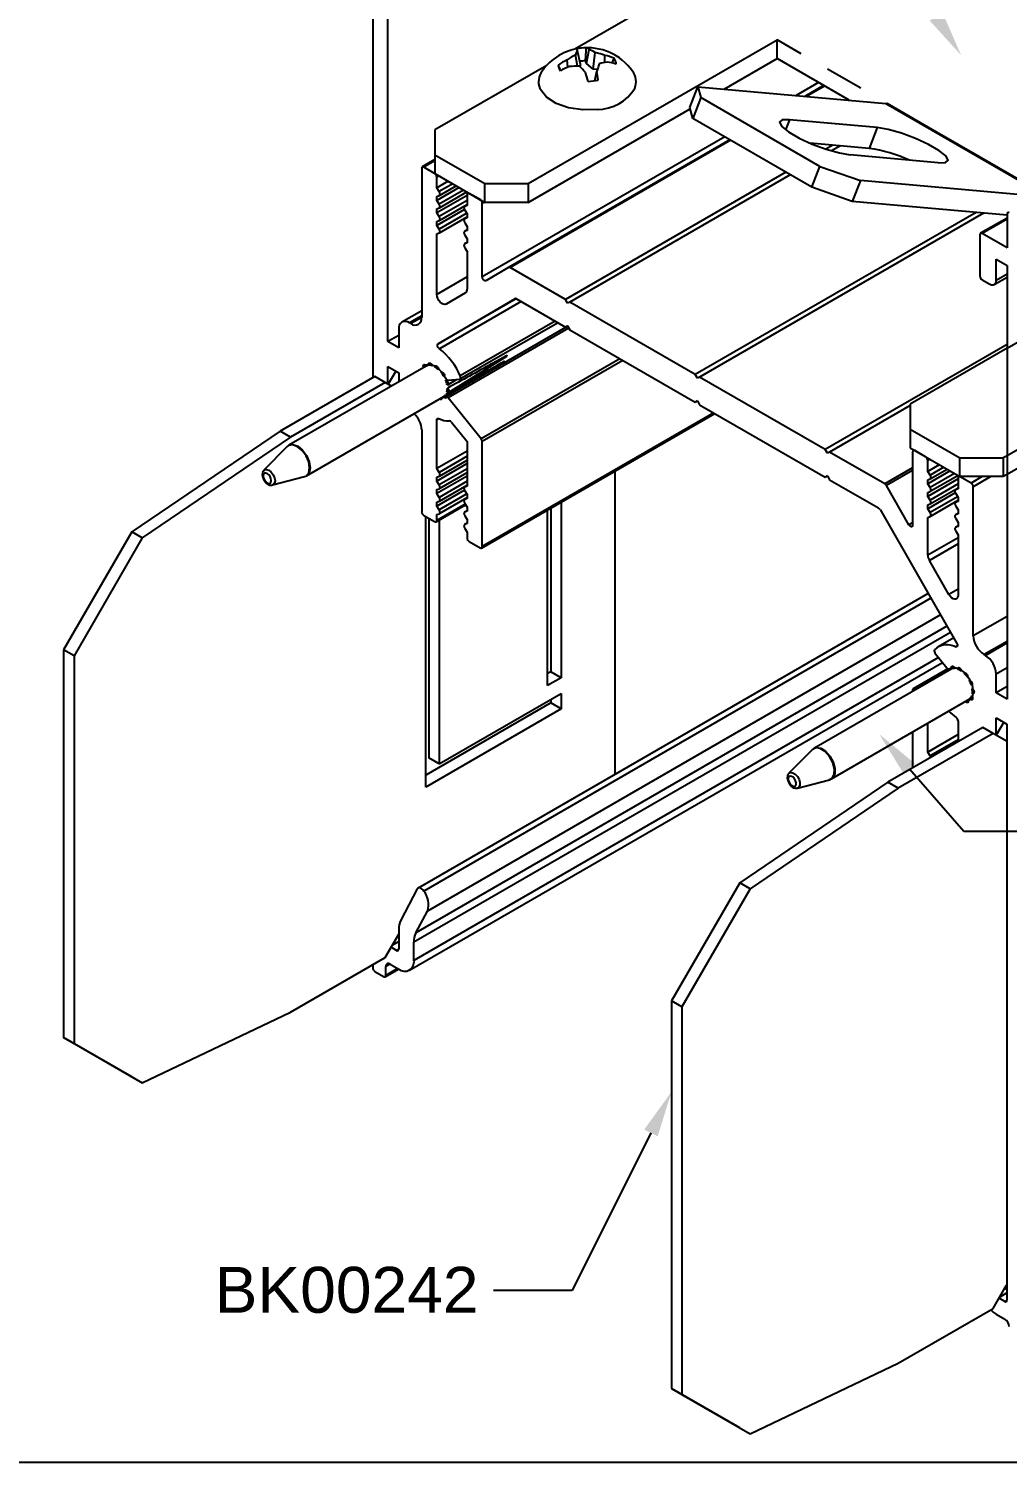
# Model space of a CAD drawing. Extents: x -0.1 to 11.3, y -13.9 to 0.
# Drawn here: x 5.504 to 8.701, y -13.943 to -9.26 of the extents above; entities that cross this region are included whole.
import ezdxf
from ezdxf import colors
from ezdxf.entities.mleader import LeaderData, LeaderLine
from ezdxf.math import Vec2, Vec3

# ---------------------------------------------------------------- set-up
doc = ezdxf.new("R2010")
doc.units = 0
doc.header["$LTSCALE"] = 0.5
doc.header["$MEASUREMENT"] = 0
doc.linetypes.add('HIDDEN', pattern=[0.375, 0.25, -0.125])
for name, color, linetype in [('Brackets', 181, 'CONTINUOUS'), ('FAB DWG', 221, 'CONTINUOUS'), ('Hardware', 242, 'CONTINUOUS'), ('Housing', 150, 'CONTINUOUS')]:
    doc.layers.add(name, color=color, linetype=linetype)
doc.layers.add('Text-Unprinted', color=131, linetype='CONTINUOUS', plot=False)
doc.styles.get("Standard").update_dxf_attribs({"font": 'arial.ttf'})

msp = doc.modelspace()

# ---------------------------------------------------------------- linework, layer by layer
at = {"layer": 'Brackets', "linetype": 'Continuous', "lineweight": 25, "transparency": 16777216}
for p, q in [((7.9035, -8.9722), (7.2885, -9.3272)), ((7.1353, -9.7667), (7.9485, -9.2972)), ((7.9485, -9.3582), (7.9485, -9.2972)), ((7.7759, -9.4579), (7.9485, -9.3582)), ((8.1844, -9.4944), (7.9485, -9.3582)), ((7.1964, -9.3804), (6.8313, -9.5911)), ((7.664, -9.5183), (7.6904, -9.4502)), ((7.6904, -9.4502), (7.6999, -9.4856)), ((7.6904, -9.4502), (8.3045, -9.5051)), ((7.6999, -9.4856), (7.6735, -9.5536)), ((8.0888, -9.7101), (7.6999, -9.4856)), ((8.3045, -9.5051), (8.8118, -9.798)), ((8.8139, -9.7968), (8.3074, -9.5044)), ((7.1353, -9.8277), (7.665, -9.5219)), ((7.6735, -9.5536), (7.664, -9.5183)), ((6.8313, -9.5911), (6.8313, -9.6728)), ((8.0624, -9.7782), (7.6735, -9.5536)), ((7.9891, -9.5578), (7.9764, -9.5905)), ((8.2761, -9.5835), (7.9891, -9.5578)), ((8.2761, -9.5835), (8.2497, -9.6515)), ((8.2497, -9.6515), (8.0566, -9.6343)), ((6.8313, -9.6728), (6.9939, -9.7667)), ((6.8313, -9.6728), (6.8313, -9.7338)), ((8.475, -9.6983), (8.1879, -9.6726)), ((6.8313, -9.7338), (6.9939, -9.8277)), ((8.0624, -9.7782), (8.0888, -9.7101)), ((8.0888, -9.7101), (8.2207, -9.7564)), ((6.9939, -9.7667), (7.1353, -9.7667)), ((6.9939, -9.8277), (6.9939, -9.7667)), ((7.1353, -9.7667), (7.1353, -9.8277)), ((8.1943, -9.8245), (8.0624, -9.7782)), ((8.2207, -9.7564), (8.1943, -9.8245)), ((8.795, -9.8077), (8.2207, -9.7564)), ((7.1353, -9.8277), (6.9939, -9.8277)), ((8.6998, -9.8697), (8.1943, -9.8245)), ((8.6998, -10.3045), (8.3834, -10.4871)), ((6.7035, -10.3794), (6.6789, -10.4219)), ((6.6351, -10.3966), (6.3253, -10.5754)), ((6.669, -10.4162), (6.3593, -10.595)), ((6.669, -10.4162), (6.6351, -10.3966)), ((6.6893, -10.4279), (6.669, -10.4162)), ((8.3834, -10.4871), (8.3834, -10.5688)), ((6.3253, -10.5754), (5.841, -10.9039)), ((6.3593, -10.595), (6.3253, -10.5754)), ((8.3834, -10.5688), (8.3834, -10.6298)), ((8.3834, -10.5688), (8.546, -10.6627)), ((6.3593, -10.595), (5.875, -10.9235)), ((8.3834, -10.6298), (8.546, -10.7237)), ((8.546, -10.7237), (8.546, -10.6627)), ((8.546, -10.6627), (8.6874, -10.6627)), ((8.6998, -10.6555), (8.6874, -10.6627)), ((8.6874, -10.6627), (8.6874, -10.7237)), ((7.4199, -11.6955), (7.4199, -10.705)), ((8.6998, -10.7165), (8.6874, -10.7237)), ((8.6874, -10.7237), (8.546, -10.7237)), ((7.2432, -10.807), (7.2432, -11.381)), ((6.8012, -11.7374), (6.8012, -10.8539)), ((6.8111, -10.8596), (6.8111, -11.6418)), ((7.1993, -11.4063), (7.1993, -10.8323)), ((7.2092, -10.8266), (7.2092, -11.3614)), ((5.841, -10.9039), (5.6182, -11.2898)), ((5.875, -10.9235), (5.841, -10.9039)), ((6.8451, -10.8654), (6.8451, -11.6614)), ((5.875, -10.9235), (5.6522, -11.3094)), ((5.6522, -11.3094), (5.6182, -11.2898)), ((5.6182, -11.2898), (5.6182, -12.5554)), ((5.6522, -11.3094), (5.6522, -12.575)), ((7.2092, -11.3614), (7.1993, -11.3671)), ((7.2432, -11.381), (7.2092, -11.3614)), ((7.2432, -11.381), (7.1993, -11.4063)), ((7.2092, -11.4627), (6.8012, -11.6982)), ((6.8451, -11.6614), (7.2432, -11.4316)), ((7.2092, -11.4512), (7.2092, -11.4627)), ((7.2432, -11.4822), (7.2092, -11.4627)), ((7.2432, -11.4316), (7.2432, -11.4822)), ((7.2432, -11.4822), (6.8012, -11.7374)), ((8.6206, -11.5428), (8.3109, -11.7216)), ((8.6545, -11.5624), (8.3448, -11.7412)), ((8.6545, -11.5624), (8.6206, -11.5428)), ((8.6984, -11.5878), (8.6545, -11.5624)), ((8.689, -11.5256), (8.6645, -11.5682)), ((8.6997, -11.5855), (8.6984, -11.5878)), ((6.8451, -11.6614), (6.8111, -11.6418)), ((8.3109, -11.7216), (7.8266, -12.0502)), ((8.3448, -11.7412), (7.8605, -12.0697)), ((8.3448, -11.7412), (8.3109, -11.7216)), ((7.8266, -12.0502), (7.6038, -12.436)), ((7.8605, -12.0697), (7.6377, -12.4556)), ((7.8605, -12.0697), (7.8266, -12.0502)), ((6.669, -12.2942), (6.7128, -12.2183)), ((6.3593, -12.473), (6.669, -12.2942)), ((7.6377, -12.4556), (7.6038, -12.436)), ((7.6038, -12.436), (7.6038, -13.7017)), ((7.6377, -12.4556), (7.6377, -13.7213)), ((5.875, -12.7037), (6.3593, -12.473)), ((5.6182, -12.5554), (5.6522, -12.575)), ((5.841, -12.6841), (5.6182, -12.5554)), ((5.6522, -12.575), (5.875, -12.7037)), ((5.841, -12.6841), (5.875, -12.7037)), ((8.6545, -13.4405), (8.6984, -13.3645)), ((8.3448, -13.6193), (8.6545, -13.4405)), ((7.8605, -13.8499), (8.3448, -13.6193)), ((7.6038, -13.7017), (7.6377, -13.7213)), ((7.8266, -13.8303), (7.6038, -13.7017)), ((7.6377, -13.7213), (7.8605, -13.8499))]:
    msp.add_line(p, q, dxfattribs=at)
at = {"layer": 'Brackets', "linetype": 'HIDDEN', "lineweight": 25, "transparency": 16777216}
msp.add_line((9.1965, -10.0177), (7.9485, -9.2972), dxfattribs=at)
at = {"layer": 'Brackets', "transparency": 16777216}
for p, q in [((9.9602, -9.9279), (8.6998, -10.6555)), ((9.9602, -9.9889), (8.6998, -10.7165))]:
    msp.add_line(p, q, dxfattribs=at)
at = {"layer": 'Brackets', "linetype": 'HIDDEN', "transparency": 16777216}
msp.add_line((8.6998, -10.3045), (9.1965, -10.0177), dxfattribs=at)
at = {"layer": 'Brackets', "linetype": 'Continuous', "lineweight": 25, "transparency": 16777216, "flags": 128}
for points in [[(7.9891, -9.5578), (7.9656, -9.5586), (7.957, -9.5663), (7.9642, -9.5798), (7.9864, -9.5976), (8.021, -9.6176), (8.0636, -9.6372), (8.1093, -9.6542), (8.1525, -9.6665), (8.1879, -9.6726)], [(8.475, -9.6983), (8.4984, -9.6974), (8.5071, -9.6898), (8.4998, -9.6762), (8.4776, -9.6584), (8.4431, -9.6385), (8.4004, -9.6188), (8.3547, -9.6018), (8.3116, -9.5896), (8.2761, -9.5835)]]:
    msp.add_lwpolyline(points, dxfattribs=at)
at = {"layer": 'Brackets', "linetype": 'Continuous', "lineweight": 25, "transparency": 16777216}
for centre, radius, start, end in [((8.3047, -9.5002), 0.00491, 267.6422, 302.3493), ((8.174, -10.155), 0.5091, 66.0111, 81.4475)]:
    msp.add_arc(centre, radius, start, end, dxfattribs=at)
at = {"layer": 'Hardware', "linetype": 'Continuous', "lineweight": 25, "transparency": 16777216}
for p, q in [((7.2651, -9.3867), (7.2632, -9.3625)), ((7.2965, -9.3831), (7.2898, -9.3461)), ((7.3065, -9.3761), (7.2969, -9.3327)), ((7.3259, -9.3738), (7.3347, -9.3281)), ((7.3479, -9.3925), (7.3542, -9.3383)), ((7.3864, -9.3707), (7.3863, -9.3476)), ((7.4101, -9.373), (7.4166, -9.3572)), ((7.2418, -9.3937), (7.234, -9.3793)), ((7.3065, -9.3761), (7.304, -9.3839)), ((7.3259, -9.3738), (7.3228, -9.3653)), ((7.3479, -9.3925), (7.3259, -9.3738)), ((7.362, -9.394), (7.3479, -9.3925)), ((7.3536, -9.4305), (7.3605, -9.3992)), ((6.8755, -10.4489), (7.0663, -10.3305)), ((6.9746, -10.4), (7.0583, -10.348)), ((6.8025, -10.3625), (6.3542, -10.6213)), ((6.8025, -10.3625), (6.8033, -10.3621)), ((6.8033, -10.3621), (6.8098, -10.3583)), ((6.8218, -10.3612), (6.8244, -10.3596)), ((6.8428, -10.3739), (6.8448, -10.3727)), ((6.8528, -10.381), (6.8512, -10.3819)), ((6.8608, -10.397), (6.8626, -10.3958)), ((6.8693, -10.406), (6.8659, -10.4078)), ((6.8728, -10.4237), (6.9011, -10.4061)), ((6.4117, -10.7209), (6.86, -10.4621)), ((6.3486, -10.6256), (6.2727, -10.7026)), ((6.3005, -10.7509), (6.4052, -10.7236)), ((5.7582, -11.1679), (5.7582, -11.1679)), ((8.5195, -11.3511), (8.0689, -11.6112)), ((8.5304, -11.3498), (8.5335, -11.3479)), ((8.5615, -11.3642), (8.5606, -11.3647)), ((8.5783, -11.3887), (8.5769, -11.3894)), ((8.5846, -11.4054), (8.5857, -11.4047)), ((8.5877, -11.4157), (8.586, -11.4166)), ((8.1264, -11.7108), (8.5787, -11.4497)), ((8.5877, -11.4381), (8.5844, -11.4399)), ((8.0634, -11.6155), (7.9874, -11.6925)), ((8.0153, -11.7408), (8.1199, -11.7135)), ((8.1173, -11.7133), (8.1245, -11.7116)), ((8.1264, -11.7108), (8.125, -11.7116))]:
    msp.add_line(p, q, dxfattribs=at)
at = {"layer": 'Hardware', "linetype": 'Continuous', "lineweight": 25, "transparency": 16777216, "flags": 128}
for points in [[(7.3615, -9.5241), (7.314, -9.5257), (7.2678, -9.5191), (7.2271, -9.505), (7.1954, -9.4845), (7.1755, -9.4596), (7.1736, -9.4554)], [(6.7944, -10.3672), (6.794, -10.3662), (6.7932, -10.3631), (6.7934, -10.3604), (6.7945, -10.3586), (6.7963, -10.3577), (6.7986, -10.3581), (6.8011, -10.3597), (6.8033, -10.3621)], [(6.81, -10.36), (6.8096, -10.357), (6.8101, -10.3546), (6.8115, -10.353), (6.8135, -10.3527), (6.8159, -10.3535), (6.8183, -10.3554), (6.8204, -10.3581), (6.8218, -10.3612)], [(6.8302, -10.3648), (6.831, -10.3626), (6.8327, -10.3615), (6.8349, -10.3615), (6.8373, -10.3628), (6.8396, -10.365), (6.8415, -10.3679), (6.8426, -10.371), (6.8428, -10.3739)], [(6.8507, -10.3822), (6.8525, -10.3815), (6.8549, -10.382), (6.8573, -10.3836), (6.8595, -10.3861), (6.8611, -10.3892), (6.8619, -10.3923), (6.8618, -10.395), (6.8608, -10.397)], [(6.8659, -10.4078), (6.8683, -10.4087), (6.8707, -10.4107), (6.8727, -10.4134), (6.8741, -10.4165), (6.8745, -10.4196), (6.8741, -10.4221), (6.8728, -10.4237), (6.8708, -10.4242)], [(6.8719, -10.4345), (6.8742, -10.4368), (6.876, -10.4398), (6.877, -10.4429), (6.8772, -10.4458), (6.8764, -10.448), (6.8748, -10.4492), (6.8727, -10.4493), (6.8703, -10.4481)], [(6.8529, -10.4662), (6.8529, -10.4676), (6.8524, -10.4701), (6.851, -10.4716), (6.849, -10.472), (6.8466, -10.4711), (6.8456, -10.4704)], [(6.867, -10.4553), (6.8686, -10.4584), (6.8693, -10.4615), (6.8691, -10.4642), (6.868, -10.4661), (6.8662, -10.4669), (6.8639, -10.4665), (6.8615, -10.465), (6.8593, -10.4625)], [(6.4052, -10.7236), (6.41, -10.7216), (6.4188, -10.7115), (6.4219, -10.6954), (6.4188, -10.6757), (6.41, -10.6555), (6.3969, -10.6378), (6.3814, -10.6253), (6.3659, -10.6199), (6.3527, -10.6224), (6.3486, -10.6256)], [(6.3542, -10.6213), (6.3673, -10.6188), (6.3829, -10.6242), (6.3985, -10.6367), (6.4117, -10.6545), (6.4205, -10.6748)], [(6.4205, -10.6748), (6.4236, -10.6946), (6.4205, -10.7108), (6.4117, -10.7209), (6.4117, -10.7209)], [(6.2712, -10.7275), (6.274, -10.734), (6.2783, -10.7397), (6.2833, -10.7438), (6.2883, -10.7455), (6.2925, -10.7447), (6.2953, -10.7414), (6.2963, -10.7362), (6.2953, -10.7299), (6.2925, -10.7233), (6.2883, -10.7176), (6.2833, -10.7136), (6.2783, -10.7118), (6.274, -10.7127), (6.2712, -10.7159), (6.2702, -10.7211), (6.2712, -10.7275)], [(6.2727, -10.7026), (6.2747, -10.701), (6.2812, -10.6998), (6.2888, -10.7024), (6.2964, -10.7086), (6.3029, -10.7173), (6.3073, -10.7273), (6.3088, -10.737), (6.3073, -10.7449), (6.3029, -10.7499), (6.3005, -10.7509)], [(8.505, -11.3595), (8.5047, -11.3585), (8.5045, -11.3555), (8.5052, -11.3533), (8.5068, -11.352), (8.5089, -11.3519), (8.5113, -11.353), (8.5133, -11.3547)], [(8.5195, -11.3513), (8.5187, -11.3482), (8.5189, -11.3455), (8.5199, -11.3435), (8.5217, -11.3426), (8.524, -11.343), (8.5264, -11.3444), (8.5286, -11.3469), (8.5304, -11.3498)], [(8.5385, -11.3517), (8.539, -11.3492), (8.5403, -11.3477), (8.5423, -11.3472), (8.5447, -11.348), (8.5471, -11.3498), (8.5492, -11.3525), (8.5506, -11.3556), (8.5512, -11.3586)], [(8.5595, -11.3657), (8.5611, -11.3645), (8.5633, -11.3645), (8.5657, -11.3657), (8.568, -11.3678), (8.5699, -11.3707), (8.571, -11.3738), (8.5713, -11.3768), (8.5707, -11.3791)], [(8.5769, -11.3894), (8.5792, -11.3899), (8.5816, -11.3914), (8.5838, -11.3939), (8.5854, -11.3969), (8.5863, -11.4), (8.5862, -11.4028), (8.5853, -11.4048), (8.5835, -11.4058)], [(8.586, -11.4166), (8.5884, -11.4185), (8.5904, -11.4212), (8.5918, -11.4243), (8.5923, -11.4274), (8.5919, -11.4299), (8.5906, -11.4316), (8.5887, -11.4321), (8.5863, -11.4315)], [(8.5725, -11.4531), (8.5733, -11.4562), (8.5731, -11.459), (8.5721, -11.4609), (8.5703, -11.4618), (8.568, -11.4614), (8.5656, -11.46), (8.5639, -11.4583)], [(8.5844, -11.4399), (8.5862, -11.4428), (8.5873, -11.446), (8.5875, -11.4489), (8.5868, -11.4511), (8.5852, -11.4524), (8.5831, -11.4525), (8.5807, -11.4515), (8.5783, -11.4494)], [(8.1199, -11.7135), (8.1289, -11.7083), (8.1355, -11.6955), (8.1361, -11.6776), (8.1306, -11.6573), (8.1198, -11.6377), (8.1055, -11.6218), (8.0897, -11.612), (8.0749, -11.6099), (8.0634, -11.6155)], [(8.0689, -11.6112), (8.0763, -11.6088), (8.0912, -11.611), (8.107, -11.6208), (8.1215, -11.6367), (8.1323, -11.6564)], [(8.1323, -11.6564), (8.1378, -11.6767), (8.1372, -11.6947), (8.1306, -11.7076), (8.1264, -11.7108)], [(7.9869, -11.7201), (7.9903, -11.7264), (7.995, -11.7315), (8.0001, -11.7347), (8.0049, -11.7354), (8.0086, -11.7335), (8.0107, -11.7294), (8.0109, -11.7236), (8.0091, -11.7171), (8.0057, -11.7108), (8.001, -11.7056), (7.9959, -11.7025), (7.9911, -11.7018), (7.9874, -11.7036), (7.9853, -11.7077), (7.9851, -11.7135), (7.9869, -11.7201)], [(7.9874, -11.6925), (7.9931, -11.6897), (8.0004, -11.6908), (8.0082, -11.6956), (8.0152, -11.7034), (8.0205, -11.7131), (8.0233, -11.7231), (8.023, -11.7319), (8.0197, -11.7382), (8.0153, -11.7408)]]:
    msp.add_lwpolyline(points, dxfattribs=at)
at = {"layer": 'Hardware', "linetype": 'Continuous', "lineweight": 25, "transparency": 16777216}
for centre, radius, start, end in [((7.3287, -9.5033), 0.1806, 96.9019, 144.912), ((7.3495, -9.5459), 0.2027, 115.1883, 124.7451), ((7.376, -9.5153), 0.1899, 116.9896, 126.4124), ((7.3523, -9.3709), 0.0673, 145.3386, 158.3164), ((7.3283, -9.4794), 0.1564, 90.8494, 102.9545), ((7.277, -9.3417), 0.0219, 24.4998, 42.377), ((7.3287, -9.5033), 0.1806, 35.088, 96.9019), ((7.3214, -9.3409), 0.0185, 44.0225, 75.7784), ((7.3022, -9.414), 0.0918, 55.5436, 69.299), ((7.3146, -9.5353), 0.2009, 69.0974, 78.6479), ((7.3502, -9.5131), 0.1694, 66.9354, 77.7072), ((7.3874, -9.3785), 0.0361, 3.809, 36.1151), ((7.2274, -9.434), 0.0579, 143.3378, 201.7584), ((7.27, -9.3769), 0.0361, 183.809, 216.1151), ((7.3616, -9.6201), 0.2526, 110.9828, 118.5594), ((7.2944, -9.6131), 0.2301, 87.7822, 95.7961), ((7.0925, -9.6033), 0.3047, 40.9236, 46.2403), ((7.3283, -9.4921), 0.1269, 92.4994, 101.3044), ((5.4675, -9.9844), 1.944, 16.4939, 17.3786), ((8.792, -9.8198), 1.4921, 162.6728, 163.6237), ((6.9128, -9.4713), 0.4534, 5.4141, 9.1496), ((7.4192, -9.5387), 0.1712, 98.378, 107.5028), ((7.3675, -9.5515), 0.1841, 72.2844, 81.6416), ((7.4315, -9.4338), 0.0566, 337.5798, 37.3851), ((7.3292, -9.2761), 0.1564, 270.8494, 282.9545), ((7.3603, -9.3787), 0.1455, 270.471, 328.1814), ((7.0576, -10.3471), 0.00115, 311.2313, 25.0152), ((7.0651, -10.3294), 0.00157, 318.1318, 46.5708), ((6.8132, -10.3881), 0.0283, 72.326, 96.4306), ((6.7986, -10.4213), 0.0648, 46.9938, 60.8333), ((6.7756, -10.4444), 0.0974, 29.0925, 39.6278), ((6.7873, -10.4401), 0.085, 10.7947, 22.3345), ((6.8279, -10.4361), 0.044, 344.1017, 2.0274), ((6.8496, -10.4444), 0.0205, 300.3881, 327.8459), ((8.5278, -11.3722), 0.0225, 83.6186, 111.6901), ((8.5204, -11.4002), 0.0517, 53.4072, 69.4904), ((8.4954, -11.4304), 0.0911, 34.2851, 45.3035), ((8.4937, -11.4329), 0.0939, 16.796, 27.5948), ((8.5303, -11.4254), 0.0564, 353.8124, 8.9975), ((8.5615, -11.4319), 0.0243, 314.025, 340.7355)]:
    msp.add_arc(centre, radius, start, end, dxfattribs=at)
for points, knots in [([(7.3228, -9.3653), (7.3233, -9.3581), (7.3244, -9.344), (7.3254, -9.3299), (7.3259, -9.323)], [0, 0, 0, 0, 0.514301, 1, 1, 1, 1]), ([(7.0586, -10.3466), (7.0582, -10.3469), (7.0545, -10.349), (7.0381, -10.3583), (6.9748, -10.3943), (6.9145, -10.4284), (6.867, -10.4553)], [0, 0, 0, 0, 0.007458, 0.057409, 0.257212, 1, 1, 1, 1]), ([(7.0662, -10.3283), (7.0657, -10.3285), (7.062, -10.3306), (7.0454, -10.3396), (6.9812, -10.3748), (6.9201, -10.4082), (6.8719, -10.4345)], [0, 0, 0, 0, 0.007458, 0.057409, 0.257212, 1, 1, 1, 1]), ([(6.2726, -10.7031), (6.2715, -10.7043), (6.2689, -10.7072), (6.2672, -10.7137), (6.2672, -10.7204), (6.2683, -10.7247), (6.2687, -10.7263)], [0, 0, 0, 0, 0.2030033, 0.4870588, 0.8212851, 1, 1, 1, 1]), ([(6.2687, -10.7263), (6.2698, -10.7292), (6.2722, -10.7355), (6.2788, -10.744), (6.2868, -10.7497), (6.2944, -10.752), (6.2987, -10.751), (6.3003, -10.7507)], [0, 0, 0, 0, 0.203495, 0.43655, 0.682084, 0.878469, 1, 1, 1, 1]), ([(7.9874, -11.6929), (7.9869, -11.6932), (7.9847, -11.695), (7.9827, -11.7001), (7.9816, -11.7077), (7.9827, -11.7146), (7.9843, -11.7187), (7.9847, -11.7198)], [0, 0, 0, 0, 0.0657851, 0.3062514, 0.5715452, 0.8905562, 1, 1, 1, 1]), ([(7.9847, -11.7198), (7.9861, -11.7226), (7.9891, -11.7287), (7.9962, -11.7362), (8.0041, -11.7406), (8.0108, -11.7419), (8.0141, -11.7408), (8.0149, -11.7405)], [0, 0, 0, 0, 0.221492, 0.477911, 0.724167, 0.926519, 1, 1, 1, 1])]:
    msp.add_open_spline(points, degree=3, knots=knots, dxfattribs=at)
at = {"layer": 'Housing', "linetype": 'Continuous', "lineweight": 25, "transparency": 16777216}
for p, q in [((6.6775, -10.2827), (6.6775, -8.866)), ((6.628, -9.1404), (6.628, -10.4007)), ((8.0845, -9.4367), (8.0114, -9.4789)), ((8.1009, -9.4462), (8.0399, -9.4815)), ((8.1039, -9.4479), (8.0449, -9.4819)), ((7.7777, -9.6138), (6.9858, -10.071)), ((7.7942, -9.6233), (7.0716, -10.0404)), ((7.7971, -9.625), (7.0766, -10.0409)), ((8.1309, -9.6409), (8.1084, -9.6539)), ((8.1554, -9.6431), (8.1267, -9.6597)), ((6.8313, -9.6883), (6.7899, -9.7122)), ((6.8313, -9.6917), (6.7949, -9.7127)), ((6.7878, -9.7168), (6.7878, -10.2035)), ((6.8302, -9.7332), (6.7949, -9.7127)), ((6.8313, -9.7325), (6.8302, -9.7332)), ((7.9777, -9.7293), (7.2573, -10.1452)), ((7.9919, -9.7375), (7.2715, -10.1534)), ((6.8444, -9.7413), (6.8373, -9.7454)), ((6.8373, -9.7805), (6.8373, -9.7454)), ((6.8748, -9.7589), (6.8373, -9.7805)), ((6.9102, -9.7793), (6.8373, -9.8214)), ((6.8452, -9.7927), (6.8373, -9.7805)), ((6.8893, -9.7672), (6.8452, -9.7927)), ((6.8456, -9.805), (6.9001, -9.7735)), ((6.9363, -9.805), (6.8373, -9.8622)), ((6.8373, -9.8083), (6.8452, -9.8052)), ((6.8373, -9.8214), (6.8373, -9.8083)), ((6.8452, -9.8335), (6.8373, -9.8214)), ((6.9246, -9.7877), (6.8452, -9.8335)), ((6.9363, -9.8218), (6.8452, -9.8744)), ((6.8456, -9.8458), (6.9355, -9.7939)), ((6.9363, -9.8025), (6.9363, -9.8377)), ((6.9404, -9.7968), (6.9384, -9.798)), ((6.9787, -9.8189), (6.9434, -9.7985)), ((6.9928, -9.827), (6.9858, -9.8311)), ((6.9858, -10.071), (6.9858, -9.8311)), ((6.8373, -9.8491), (6.8452, -9.846)), ((6.8373, -9.8622), (6.8373, -9.8491)), ((6.9272, -9.8511), (6.8373, -9.903)), ((6.8452, -9.8744), (6.8373, -9.8622)), ((6.9349, -9.8634), (6.8452, -9.9152)), ((6.8456, -9.8867), (6.9363, -9.8343)), ((6.8456, -9.9275), (6.9363, -9.8751)), ((6.9363, -9.8362), (6.928, -9.841)), ((6.9363, -9.877), (6.928, -9.8818)), ((6.9363, -9.8362), (6.9284, -9.8408)), ((6.9363, -9.8377), (6.9284, -9.8408)), ((6.9284, -9.8533), (6.9363, -9.8654)), ((6.9363, -9.8771), (6.9284, -9.8816)), ((6.9363, -9.8785), (6.9284, -9.8816)), ((6.9363, -9.8654), (6.9363, -9.8785)), ((8.5988, -9.8606), (7.6816, -10.3901)), ((8.6233, -9.8628), (7.6957, -10.3983)), ((8.6998, -9.879), (8.6135, -9.9289)), ((8.6998, -9.8661), (8.6998, -9.9763)), ((6.8373, -9.89), (6.8452, -9.8869)), ((6.8373, -9.903), (6.8373, -9.89)), ((6.8452, -9.9152), (6.8373, -9.903)), ((6.9363, -9.9178), (6.928, -9.9226)), ((6.9284, -9.8941), (6.9363, -9.9063)), ((6.9363, -9.9179), (6.9284, -9.9224)), ((6.9363, -9.9193), (6.9284, -9.9224)), ((6.9363, -9.9063), (6.9363, -9.9193)), ((8.6998, -9.8824), (8.6185, -9.9294)), ((6.8373, -9.9308), (6.8452, -9.9277)), ((6.8373, -10.1284), (6.8373, -9.9308)), ((6.9363, -9.9587), (6.928, -9.9635)), ((6.9284, -9.9349), (6.9363, -9.9471)), ((6.9363, -9.9587), (6.9284, -9.9632)), ((6.9363, -9.9602), (6.9284, -9.9632)), ((6.9363, -9.9471), (6.9363, -9.9602)), ((8.6114, -9.9334), (8.6114, -10.0682)), ((8.6998, -9.9763), (8.6185, -9.9294)), ((6.9284, -9.9758), (6.9363, -9.9879)), ((6.9363, -9.9879), (6.9363, -10.1115)), ((8.6644, -10.0131), (8.6998, -10.0335)), ((8.6644, -10.0825), (8.6644, -10.0131)), ((7.0716, -10.0404), (6.9979, -10.0837)), ((7.2573, -10.1452), (7.0766, -10.0409)), ((8.6998, -10.0621), (8.6644, -10.0825)), ((8.6998, -10.0335), (8.6998, -11.4502)), ((6.9363, -10.0713), (6.8373, -10.1284)), ((8.6185, -10.0804), (8.6432, -10.0947)), ((8.6582, -10.0962), (8.6998, -10.0722)), ((6.8415, -10.29), (7.0923, -10.1428)), ((7.0964, -10.1428), (6.8415, -10.29)), ((7.1125, -10.152), (6.8455, -10.3061)), ((6.9312, -10.1229), (6.8675, -10.1603)), ((7.0973, -10.1433), (7.2573, -10.2356)), ((7.2644, -10.1575), (7.2573, -10.1452)), ((7.2715, -10.1534), (7.2644, -10.1575)), ((7.6816, -10.3901), (7.2715, -10.1534)), ((6.7878, -10.1817), (6.7232, -10.219)), ((6.7878, -10.1986), (6.7482, -10.2215)), ((6.7878, -10.2035), (6.7524, -10.2239)), ((6.7128, -10.2419), (6.7128, -10.3031)), ((6.7524, -10.2239), (6.7482, -10.2215)), ((7.2649, -10.2324), (6.8655, -10.463)), ((7.2686, -10.2388), (6.8746, -10.4662)), ((6.913, -10.4047), (7.2316, -10.2208)), ((7.2234, -10.2161), (6.9139, -10.3948)), ((7.2573, -10.2356), (7.2644, -10.2315)), ((7.2644, -10.2315), (7.2573, -10.2356)), ((7.2644, -10.2315), (7.2715, -10.2438)), ((7.2715, -10.2438), (7.6816, -10.4806)), ((6.7128, -10.2623), (6.6775, -10.2827)), ((6.7128, -10.3031), (6.6775, -10.2827)), ((8.6998, -10.2922), (8.1058, -10.6351)), ((7.4355, -10.3385), (6.9822, -10.6001)), ((7.4451, -10.3441), (6.9858, -10.6092)), ((6.6774, -10.3643), (6.7128, -10.3848)), ((6.6774, -10.421), (6.6774, -10.3643)), ((6.7128, -10.3848), (6.7128, -10.4143)), ((7.6886, -10.4024), (7.6816, -10.3901)), ((6.8746, -10.4084), (6.9116, -10.4051)), ((7.6957, -10.3983), (7.6886, -10.4024)), ((8.1058, -10.6351), (7.6957, -10.3983)), ((6.9822, -10.6001), (6.8746, -10.4662)), ((7.6816, -10.4806), (7.6886, -10.4765)), ((7.6886, -10.4765), (7.6816, -10.4806)), ((7.6886, -10.4765), (7.6957, -10.4887)), ((7.6957, -10.4887), (8.1058, -10.7255)), ((6.8444, -10.5344), (6.8373, -10.5386)), ((6.9837, -10.9568), (7.7451, -10.5173)), ((7.7422, -10.5156), (6.9858, -10.9522)), ((8.3834, -10.4912), (8.12, -10.6432)), ((6.7878, -10.5709), (6.7878, -10.8379)), ((6.8373, -10.6975), (6.8373, -10.5386)), ((6.8853, -10.5455), (6.9363, -10.6089)), ((6.9363, -10.6089), (6.9363, -10.7546)), ((6.9858, -10.9522), (6.9858, -10.6092)), ((6.9363, -10.6403), (6.8373, -10.6975)), ((6.9363, -10.6571), (6.8452, -10.7097)), ((6.8456, -10.7219), (6.9363, -10.6696)), ((8.1129, -10.6473), (8.1058, -10.6351)), ((8.12, -10.6432), (8.1129, -10.6473)), ((8.3006, -10.7475), (8.12, -10.6432)), ((8.3915, -10.6426), (8.3915, -10.8825)), ((8.3956, -10.6369), (8.3936, -10.6381)), ((8.4339, -10.659), (8.3986, -10.6385)), ((8.4481, -10.6671), (8.441, -10.6712)), ((8.441, -10.7063), (8.441, -10.6712)), ((6.9363, -10.6812), (6.8373, -10.7383)), ((6.8452, -10.7097), (6.8373, -10.6975)), ((6.9363, -10.722), (6.8373, -10.7791)), ((6.8373, -10.7252), (6.8452, -10.7222)), ((6.9363, -10.6979), (6.8452, -10.7505)), ((6.8456, -10.7628), (6.9363, -10.7104)), ((8.1058, -10.7255), (8.1129, -10.7214)), ((8.1129, -10.7214), (8.1058, -10.7255)), ((8.1129, -10.7214), (8.12, -10.7337)), ((8.3915, -10.6951), (8.3006, -10.7475)), ((8.3915, -10.7033), (8.3057, -10.7528)), ((8.4785, -10.6847), (8.441, -10.7063)), ((8.5139, -10.7051), (8.441, -10.7472)), ((8.4489, -10.7185), (8.441, -10.7063)), ((8.493, -10.693), (8.4489, -10.7185)), ((8.5283, -10.7135), (8.4489, -10.7593)), ((8.4493, -10.7308), (8.5039, -10.6993)), ((8.4493, -10.7716), (8.5392, -10.7197)), ((8.5441, -10.7226), (8.5421, -10.7238)), ((6.8373, -10.7383), (6.8373, -10.7252)), ((6.8452, -10.7505), (6.8373, -10.7383)), ((6.8373, -10.7661), (6.8452, -10.763)), ((6.8373, -10.7791), (6.8373, -10.7661)), ((6.9272, -10.7681), (6.8373, -10.82)), ((6.9363, -10.7387), (6.8452, -10.7913)), ((6.8456, -10.8036), (6.9363, -10.7513)), ((6.9363, -10.7531), (6.928, -10.7579)), ((6.9363, -10.7532), (6.9284, -10.7577)), ((6.9363, -10.7546), (6.9284, -10.7577)), ((8.12, -10.7337), (8.28, -10.826)), ((8.3794, -10.8813), (8.3057, -10.7528)), ((8.54, -10.7308), (8.441, -10.788)), ((8.441, -10.7341), (8.4489, -10.731)), ((8.441, -10.7472), (8.441, -10.7341)), ((8.4489, -10.7593), (8.441, -10.7472)), ((8.54, -10.7476), (8.4489, -10.8002)), ((8.4493, -10.8125), (8.54, -10.7601)), ((8.54, -10.762), (8.5317, -10.7668)), ((8.54, -10.762), (8.5321, -10.7666)), ((8.54, -10.7635), (8.5321, -10.7666)), ((8.54, -10.7284), (8.54, -10.7635)), ((8.5481, -10.7237), (8.5471, -10.7243)), ((8.5824, -10.7447), (8.5471, -10.7243)), ((8.6188, -10.7237), (8.5824, -10.7447)), ((8.6471, -10.7237), (8.5895, -10.7569)), ((8.5895, -11.2436), (8.5895, -10.7569)), ((6.8352, -10.8711), (6.9313, -10.8156)), ((6.8452, -10.7913), (6.8373, -10.7791)), ((6.8373, -10.8069), (6.8452, -10.8038)), ((6.8373, -10.82), (6.8373, -10.8069)), ((6.9298, -10.8131), (6.8373, -10.8665)), ((6.9349, -10.7803), (6.8452, -10.8321)), ((6.8456, -10.8444), (6.9363, -10.7921)), ((6.9363, -10.794), (6.928, -10.7988)), ((6.9284, -10.7702), (6.9363, -10.7824)), ((6.9363, -10.794), (6.9284, -10.7985)), ((6.9363, -10.7955), (6.9284, -10.7985)), ((6.9284, -10.8111), (6.9363, -10.8232)), ((6.9363, -10.7824), (6.9363, -10.7955)), ((8.441, -10.7749), (8.4489, -10.7719)), ((8.441, -10.788), (8.441, -10.7749)), ((8.5309, -10.7769), (8.441, -10.8288)), ((8.4489, -10.8002), (8.441, -10.788)), ((8.441, -10.8158), (8.4489, -10.8127)), ((8.441, -10.8288), (8.441, -10.8158)), ((8.5386, -10.7892), (8.4489, -10.841)), ((8.4493, -10.8533), (8.54, -10.8009)), ((8.54, -10.8028), (8.5317, -10.8076)), ((8.5321, -10.7791), (8.54, -10.7913)), ((8.54, -10.8029), (8.5321, -10.8074)), ((8.54, -10.8043), (8.5321, -10.8074)), ((8.54, -10.7913), (8.54, -10.8043)), ((6.7949, -10.8502), (6.8302, -10.8706)), ((6.8452, -10.8321), (6.8373, -10.82)), ((6.8373, -10.8477), (6.8452, -10.8446)), ((6.8373, -10.8665), (6.8373, -10.8477)), ((6.9363, -10.8348), (6.928, -10.8396)), ((6.9363, -10.8348), (6.9284, -10.8394)), ((6.9363, -10.8363), (6.9284, -10.8394)), ((6.9284, -10.8519), (6.9363, -10.8641)), ((6.9363, -10.8232), (6.9363, -10.8363)), ((8.285, -10.8313), (8.5358, -11.2681)), ((8.4489, -10.841), (8.441, -10.8288)), ((8.441, -10.8566), (8.4489, -10.8535)), ((8.441, -10.9802), (8.441, -10.8566)), ((8.54, -10.8436), (8.5317, -10.8484)), ((8.5321, -10.8199), (8.54, -10.8321)), ((8.54, -10.8437), (8.5321, -10.8482)), ((8.54, -10.8451), (8.5321, -10.8482)), ((8.5321, -10.8607), (8.54, -10.8729)), ((8.54, -10.8321), (8.54, -10.8451)), ((6.9363, -10.8756), (6.928, -10.8804)), ((6.9363, -10.8757), (6.9284, -10.8802)), ((6.9363, -10.8771), (6.9284, -10.8802)), ((6.9284, -10.8927), (6.9363, -10.9049)), ((6.9363, -10.8641), (6.9363, -10.8771)), ((6.9363, -10.9049), (6.9363, -10.9237)), ((8.3915, -10.8743), (8.3794, -10.8813)), ((8.54, -10.8845), (8.5317, -10.8893)), ((8.54, -10.8845), (8.5321, -10.8891)), ((8.54, -10.886), (8.5321, -10.8891)), ((8.5321, -10.9016), (8.54, -10.9137)), ((8.54, -10.8729), (8.54, -10.886)), ((6.9434, -10.9359), (6.9787, -10.9563)), ((8.54, -10.923), (8.441, -10.9802)), ((8.54, -10.9433), (8.4461, -10.9975)), ((8.54, -10.9137), (8.54, -11.1114)), ((8.5098, -11.1083), (8.4461, -10.9975)), ((8.54, -11.0909), (8.5098, -11.1083)), ((8.4423, -11.1053), (6.7759, -12.0673)), ((8.4513, -11.121), (6.7949, -12.0772)), ((8.4823, -11.1749), (6.8064, -12.1424)), ((8.6998, -11.1799), (8.5895, -11.2436)), ((8.5152, -11.2323), (6.7623, -12.2442)), ((8.5036, -11.2121), (6.769, -12.2135)), ((8.5257, -11.2505), (8.4753, -11.2797)), ((8.5378, -11.2762), (8.5318, -11.2796)), ((8.6998, -11.2616), (8.6249, -11.3048)), ((8.6998, -11.2665), (8.6291, -11.3073)), ((6.7478, -12.3357), (8.4886, -11.3308)), ((8.4756, -11.3146), (6.7623, -12.3036)), ((8.4657, -11.3023), (8.5027, -11.3483)), ((8.6291, -11.3073), (8.6249, -11.3048)), ((8.506, -11.3513), (8.3936, -11.4162)), ((8.5063, -11.3515), (8.395, -11.4157)), ((8.507, -11.3518), (8.5064, -11.3522)), ((8.5112, -11.3519), (8.5187, -11.3476)), ((8.5187, -11.3475), (8.5118, -11.3515)), ((8.6998, -11.3481), (8.6644, -11.3685)), ((8.6644, -11.4298), (8.6644, -11.3685)), ((8.3915, -11.4207), (8.3915, -11.425)), ((8.4099, -11.4144), (8.395, -11.4157)), ((8.6998, -11.4093), (8.6644, -11.4298)), ((8.6998, -11.4502), (8.6644, -11.4298)), ((8.6644, -11.5114), (8.6997, -11.5318)), ((8.6644, -11.5682), (8.6644, -11.5114)), ((8.3915, -11.5578), (8.3915, -11.6751)), ((8.441, -11.6233), (8.441, -11.5292)), ((8.54, -11.5215), (8.54, -11.5894)), ((8.6997, -11.5318), (8.6995, -13.4138)), ((8.54, -11.5661), (8.441, -11.6233)), ((8.54, -11.5829), (8.4489, -11.6355)), ((8.4489, -11.6355), (8.441, -11.6233)), ((6.7731, -12.0703), (6.7195, -12.1722)), ((6.769, -12.2135), (6.8064, -12.1424)), ((6.7128, -12.2029), (6.7128, -12.2669)), ((6.7128, -12.2183), (6.7128, -12.2183)), ((6.7058, -12.271), (6.6883, -12.2609)), ((6.7128, -12.2424), (6.692, -12.2544)), ((6.7128, -12.2669), (6.7058, -12.271)), ((6.7128, -12.2261), (6.7061, -12.23)), ((6.7623, -12.3036), (6.7623, -12.2442)), ((6.628, -12.3179), (6.628, -12.3281)), ((6.6351, -12.3404), (6.6633, -12.3567)), ((6.6683, -12.3572), (6.7122, -12.3319)), ((6.6846, -12.3159), (6.6704, -12.3241)), ((6.6704, -12.3526), (6.6704, -12.3241)), ((6.7093, -12.3302), (6.6704, -12.3526)), ((6.6845, -12.3159), (6.7128, -12.3322)), ((8.6995, -13.3896), (8.6761, -13.4031)), ((8.6995, -13.3733), (8.6903, -13.3786)), ((8.6984, -13.3645), (8.6995, -13.3652)), ((8.6995, -13.3652), (8.6984, -13.3645)), ((8.6924, -13.4179), (8.6738, -13.4071)), ((8.6995, -13.4138), (8.6924, -13.4179)), ((8.6644, -13.4589), (8.6927, -13.4752))]:
    msp.add_line(p, q, dxfattribs=at)
at = {"layer": 'Housing', "linetype": 'Continuous', "lineweight": 25, "transparency": 16777216, "flags": 128}
for points in [[(6.8452, -9.8052), (6.8462, -9.8045), (6.847, -9.8035), (6.8475, -9.8021), (6.8477, -9.8004), (6.8475, -9.7986), (6.847, -9.7966), (6.8462, -9.7946), (6.8452, -9.7927)], [(6.8452, -9.846), (6.8462, -9.8454), (6.847, -9.8443), (6.8475, -9.8429), (6.8477, -9.8412), (6.8475, -9.8394), (6.847, -9.8374), (6.8462, -9.8354), (6.8452, -9.8335)], [(6.8452, -9.8869), (6.8462, -9.8862), (6.847, -9.8851), (6.8475, -9.8837), (6.8477, -9.8821), (6.8475, -9.8802), (6.847, -9.8782), (6.8462, -9.8763), (6.8452, -9.8744)], [(6.9284, -9.8408), (6.9273, -9.8414), (6.9265, -9.8425), (6.9261, -9.8439), (6.9259, -9.8456), (6.9261, -9.8474), (6.9265, -9.8494), (6.9273, -9.8514), (6.9284, -9.8533)], [(6.8452, -9.9277), (6.8462, -9.927), (6.847, -9.926), (6.8475, -9.9246), (6.8477, -9.9229), (6.8475, -9.921), (6.847, -9.9191), (6.8462, -9.9171), (6.8452, -9.9152)], [(6.9284, -9.8816), (6.9273, -9.8823), (6.9265, -9.8833), (6.9261, -9.8847), (6.9259, -9.8864), (6.9261, -9.8883), (6.9265, -9.8902), (6.9273, -9.8922), (6.9284, -9.8941)], [(6.9284, -9.9224), (6.9273, -9.9231), (6.9265, -9.9242), (6.9261, -9.9255), (6.9259, -9.9272), (6.9261, -9.9291), (6.9265, -9.9311), (6.9273, -9.933), (6.9284, -9.9349)], [(6.9284, -9.9632), (6.9273, -9.9639), (6.9265, -9.965), (6.9261, -9.9664), (6.9259, -9.968), (6.9261, -9.9699), (6.9265, -9.9719), (6.9273, -9.9739), (6.9284, -9.9758)], [(6.9979, -10.0837), (6.9962, -10.0842), (6.9942, -10.0839), (6.9922, -10.0828), (6.9902, -10.0811), (6.9884, -10.0788), (6.987, -10.0762), (6.9861, -10.0736), (6.9858, -10.071)], [(6.8675, -10.1603), (6.8634, -10.1615), (6.8585, -10.1607), (6.8533, -10.158), (6.8482, -10.1536), (6.8438, -10.148), (6.8403, -10.1415), (6.838, -10.1348), (6.8373, -10.1284)], [(6.8455, -10.3061), (6.8436, -10.3044), (6.842, -10.3023), (6.8407, -10.2999), (6.8398, -10.2974), (6.8394, -10.295), (6.8396, -10.2928), (6.8403, -10.2911), (6.8415, -10.29)], [(6.7916, -10.3688), (6.8018, -10.3584), (6.8171, -10.3567), (6.8348, -10.3643), (6.8519, -10.38), (6.8655, -10.4011)], [(6.9116, -10.4051), (6.9127, -10.4048), (6.9137, -10.4042), (6.9145, -10.4031), (6.9149, -10.4018), (6.9151, -10.4002), (6.915, -10.3985), (6.9146, -10.3967), (6.9139, -10.3948)], [(6.8655, -10.463), (6.8519, -10.4684), (6.8491, -10.4684)], [(6.8746, -10.4662), (6.8735, -10.465), (6.8723, -10.4639), (6.871, -10.4631), (6.8697, -10.4625), (6.8685, -10.4622), (6.8674, -10.4622), (6.8664, -10.4625), (6.8655, -10.463)], [(6.8373, -10.5386), (6.8374, -10.5372), (6.8377, -10.5359), (6.8383, -10.5349), (6.8391, -10.5342), (6.84, -10.5337), (6.8411, -10.5335), (6.8422, -10.5336), (6.8435, -10.534)], [(6.8452, -10.7222), (6.8462, -10.7215), (6.847, -10.7204), (6.8475, -10.719), (6.8477, -10.7174), (6.8475, -10.7155), (6.847, -10.7135), (6.8462, -10.7116), (6.8452, -10.7097)], [(8.4489, -10.731), (8.4499, -10.7304), (8.4507, -10.7293), (8.4512, -10.7279), (8.4514, -10.7262), (8.4512, -10.7244), (8.4507, -10.7224), (8.4499, -10.7204), (8.4489, -10.7185)], [(6.8452, -10.763), (6.8462, -10.7623), (6.847, -10.7613), (6.8475, -10.7599), (6.8477, -10.7582), (6.8475, -10.7563), (6.847, -10.7544), (6.8462, -10.7524), (6.8452, -10.7505)], [(6.9284, -10.7577), (6.9273, -10.7584), (6.9265, -10.7594), (6.9261, -10.7608), (6.9259, -10.7625), (6.9261, -10.7644), (6.9265, -10.7663), (6.9273, -10.7683), (6.9284, -10.7702)], [(8.4489, -10.7719), (8.4499, -10.7712), (8.4507, -10.7701), (8.4512, -10.7687), (8.4514, -10.7671), (8.4512, -10.7652), (8.4507, -10.7632), (8.4499, -10.7612), (8.4489, -10.7593)], [(8.5321, -10.7666), (8.5311, -10.7672), (8.5303, -10.7683), (8.5298, -10.7697), (8.5296, -10.7714), (8.5298, -10.7732), (8.5303, -10.7752), (8.5311, -10.7772), (8.5321, -10.7791)], [(6.8452, -10.8038), (6.8462, -10.8032), (6.847, -10.8021), (6.8475, -10.8007), (6.8477, -10.799), (6.8475, -10.7972), (6.847, -10.7952), (6.8462, -10.7932), (6.8452, -10.7913)], [(6.9284, -10.7985), (6.9273, -10.7992), (6.9265, -10.8003), (6.9261, -10.8017), (6.9259, -10.8033), (6.9261, -10.8052), (6.9265, -10.8072), (6.9273, -10.8092), (6.9284, -10.8111)], [(8.4489, -10.8127), (8.4499, -10.812), (8.4507, -10.8109), (8.4512, -10.8096), (8.4514, -10.8079), (8.4512, -10.806), (8.4507, -10.804), (8.4499, -10.8021), (8.4489, -10.8002)], [(8.5321, -10.8074), (8.5311, -10.8081), (8.5303, -10.8091), (8.5298, -10.8105), (8.5296, -10.8122), (8.5298, -10.8141), (8.5303, -10.816), (8.5311, -10.818), (8.5321, -10.8199)], [(6.8452, -10.8446), (6.8462, -10.844), (6.847, -10.8429), (6.8475, -10.8415), (6.8477, -10.8399), (6.8475, -10.838), (6.847, -10.836), (6.8462, -10.834), (6.8452, -10.8321)], [(6.9284, -10.8394), (6.9273, -10.84), (6.9265, -10.8411), (6.9261, -10.8425), (6.9259, -10.8442), (6.9261, -10.846), (6.9265, -10.848), (6.9273, -10.85), (6.9284, -10.8519)], [(8.4489, -10.8535), (8.4499, -10.8528), (8.4507, -10.8518), (8.4512, -10.8504), (8.4514, -10.8487), (8.4512, -10.8468), (8.4507, -10.8449), (8.4499, -10.8429), (8.4489, -10.841)], [(8.5321, -10.8482), (8.5311, -10.8489), (8.5303, -10.85), (8.5298, -10.8514), (8.5296, -10.853), (8.5298, -10.8549), (8.5303, -10.8569), (8.5311, -10.8588), (8.5321, -10.8607)], [(6.9284, -10.8802), (6.9273, -10.8809), (6.9265, -10.8819), (6.9261, -10.8833), (6.9259, -10.885), (6.9261, -10.8869), (6.9265, -10.8888), (6.9273, -10.8908), (6.9284, -10.8927)], [(8.3915, -10.8825), (8.3912, -10.8847), (8.3903, -10.8864), (8.3889, -10.8873), (8.3871, -10.8875), (8.3851, -10.887), (8.383, -10.8856), (8.3811, -10.8837), (8.3794, -10.8813)], [(8.5321, -10.8891), (8.5311, -10.8897), (8.5303, -10.8908), (8.5298, -10.8922), (8.5296, -10.8939), (8.5298, -10.8957), (8.5303, -10.8977), (8.5311, -10.8997), (8.5321, -10.9016)], [(8.54, -11.1114), (8.5392, -11.1169), (8.537, -11.121), (8.5335, -11.1235), (8.5291, -11.124), (8.524, -11.1225), (8.5188, -11.1192), (8.5139, -11.1143), (8.5098, -11.1083)], [(8.5358, -11.2681), (8.537, -11.2706), (8.5377, -11.2731), (8.5379, -11.2754), (8.5375, -11.2774), (8.5366, -11.2789), (8.5353, -11.2799), (8.5337, -11.2801), (8.5318, -11.2796)], [(8.5027, -11.3483), (8.5038, -11.3495), (8.505, -11.3506), (8.5063, -11.3515), (8.5075, -11.352), (8.5087, -11.3523), (8.5099, -11.3523), (8.5109, -11.3521), (8.5118, -11.3515)], [(8.5118, -11.3515), (8.5254, -11.3461), (8.5425, -11.3501), (8.5602, -11.3629), (8.5755, -11.3823), (8.5858, -11.405), (8.5895, -11.4273), (8.5858, -11.4454), (8.5755, -11.4561), (8.5638, -11.4583)], [(6.7949, -12.0772), (6.7922, -12.0736), (6.7892, -12.0706), (6.786, -12.0684), (6.7828, -12.0669), (6.7798, -12.0664), (6.7771, -12.0668), (6.7748, -12.0681), (6.7731, -12.0703)], [(8.6468, -13.4449), (8.6548, -13.4522), (8.6644, -13.4589)]]:
    msp.add_lwpolyline(points, dxfattribs=at)
at = {"layer": 'Housing', "linetype": 'Continuous', "lineweight": 25, "transparency": 16777216}
for centre, radius, start, end in [((6.7921, -9.7161), 0.00437, 50.7967, 189.214), ((6.8219, -9.7461), 0.0154, 2.6055, 57.3945), ((6.9406, -9.8018), 0.00437, 50.7967, 189.214), ((6.9704, -9.8318), 0.0154, 2.6055, 57.3945), ((8.7041, -9.8654), 0.00437, 50.7967, 189.214), ((8.6157, -9.9327), 0.00437, 50.7967, 189.214), ((7.0737, -10.045), 0.00502, 54.3223, 114.692), ((6.9237, -10.1127), 0.0126, 306.0752, 5.561), ((8.6268, -10.0675), 0.0154, 182.6055, 237.3945), ((8.6515, -10.0846), 0.0131, 230.7967, 9.214), ((7.0943, -10.1473), 0.00502, 54.3223, 114.692), ((6.7662, -10.207), 0.0218, 230.7967, 9.214), ((6.7344, -10.2384), 0.0218, 50.7967, 189.214), ((6.7071, -10.4836), 0.2251, 23.2497, 52.0516), ((6.8761, -10.3973), 0.0112, 199.9889, 262.5983), ((6.7104, -10.5746), 0.0775, 2.685, 46.92), ((6.8772, -10.4611), 0.0804, 245.2098, 270.8907), ((6.8775, -10.5508), 0.00936, 33.8979, 84.4975), ((6.9704, -10.6099), 0.0153, 2.6393, 39.7721), ((8.3958, -10.6419), 0.00437, 50.7967, 189.214), ((8.4257, -10.6719), 0.0154, 2.6055, 57.3945), ((8.293, -10.7598), 0.0144, 28.7165, 58.0326), ((8.5443, -10.7277), 0.00437, 50.7967, 189.214), ((8.5741, -10.7576), 0.0154, 2.6055, 57.3945), ((6.8031, -10.8372), 0.0154, 182.6055, 237.3945), ((8.2724, -10.8383), 0.0144, 28.7165, 58.0326), ((6.833, -10.8672), 0.00437, 230.7967, 9.214), ((6.9516, -10.923), 0.0154, 182.6055, 237.3945), ((6.9815, -10.9529), 0.00437, 230.7967, 9.214), ((8.477, -10.9789), 0.036, 181.9438, 211.0045), ((8.5042, -11.3309), 0.0582, 61.6774, 134.4394), ((8.6663, -11.2401), 0.0768, 182.6055, 237.3945), ((8.4736, -11.2942), 0.0113, 154.3332, 225.7334), ((8.5877, -11.372), 0.0768, 2.6055, 57.3945), ((8.3958, -11.42), 0.0044, 100.5468, 189.2519), ((8.6417, -11.3613), 0.1836, 224.2244, 234.0131), ((8.5244, -11.5223), 0.0156, 2.854, 53.0929), ((8.4353, -11.6444), 0.0163, 13.086, 33.2169), ((6.7393, -12.1206), 0.0705, 342.0132, 37.9706), ((6.7788, -12.2011), 0.066, 154.0641, 181.5682), ((6.8283, -12.2424), 0.066, 154.0641, 181.5682), ((6.7085, -12.2676), 0.00437, 230.7967, 9.214), ((6.679, -12.3227), 0.00873, 50.7967, 189.214), ((6.7322, -12.3085), 0.0306, 230.7967, 9.214), ((6.6433, -12.3274), 0.0154, 182.6055, 237.3945), ((6.6661, -12.3533), 0.00437, 230.7967, 9.214), ((8.6952, -13.4145), 0.00437, 230.7925, 9.1881), ((8.6762, -13.5011), 0.0307, 2.6055, 57.3945)]:
    msp.add_arc(centre, radius, start, end, dxfattribs=at)
at = {"layer": 'Text-Unprinted', "transparency": 16777216}
msp.add_lwpolyline([(0, 0), (11.3039, 0), (11.3039, -13.9431), (0, -13.9431)], close=True, dxfattribs=at)

# ---------------------------------------------------------------- leaders
at = {"layer": 'FAB DWG', "transparency": 16777216}
ml = msp.add_multileader_mtext('Standard', dxfattribs=at)
ml.set_content('BK00576', color=256)
ml.set_leader_properties()
ml.build(insert=Vec2(0, 0))
ml.multileader.update_dxf_attribs({"dogleg_length": 0.36, "arrow_head_size": 0.15})
ctx = ml.context
ctx.base_point, ctx.char_height, ctx.arrow_head_size, ctx.landing_gap_size, ctx.plane_origin = Vec3(6.128, -7.5788), 0.15, 0.15, 0.09, Vec3(7.6271, -10.5578)
notes = []
notes.append((ctx, [(1, (1, 1, 0), (7.4023, -7.5788), (-1, 0), 0.257, [(0, [(8.5498, -9.3469)], 0, [])])]))
ctx.mtext.insert, ctx.mtext.width, ctx.mtext.defined_height, ctx.mtext.flow_direction = Vec3(6.2337, -7.5014), 2.307685, 0.426, 5
ml = msp.add_multileader_mtext('Standard', dxfattribs=at)
ml.set_content('PN00014 (x2)', color=256)
ml.set_leader_properties()
ml.build(insert=Vec2(0, 0))
ml.multileader.update_dxf_attribs({"dogleg_length": 0.36, "arrow_head_size": 0.15})
ctx = ml.context
ctx.base_point, ctx.char_height, ctx.arrow_head_size, ctx.landing_gap_size, ctx.plane_origin = Vec3(8.8158, -11.8812), 0.15, 0.15, 0.09, Vec3(6.9348, -11.1481)
notes.append((ctx, [(0, (1, 1, 0), (8.5589, -11.8812), (1, 0), 0.257, [(0, [(8.2822, -11.5645)], 0, [])])]))
ctx.mtext.insert, ctx.mtext.width, ctx.mtext.defined_height, ctx.mtext.flow_direction = Vec3(8.9058, -11.7843), 2.307685, 0.426, 5
ml = msp.add_multileader_mtext('Standard', dxfattribs=at)
ml.set_content('BK00242', color=256)
ml.set_leader_properties()
ml.build(insert=Vec2(0, 0))
ml.multileader.update_dxf_attribs({"dogleg_length": 0.36, "arrow_head_size": 0.15})
ctx = ml.context
ctx.base_point, ctx.char_height, ctx.arrow_head_size, ctx.landing_gap_size, ctx.plane_origin = Vec3(6.0066, -13.3819), 0.15, 0.15, 0.09, Vec3(6.5957, -16.018)
notes.append((ctx, [(1, (1, 1, 0), (7.2794, -13.3819), (-1, 0), 0.257, [(0, [(7.6038, -12.7331)], 0, [])])]))
ctx.mtext.insert, ctx.mtext.width, ctx.mtext.defined_height, ctx.mtext.flow_direction = Vec3(6.1114, -13.3046), 2.307685, 0.426, 5
for ctx, leaders in notes:
    for number, flags, end, landing, length, lines in leaders:
        leader = LeaderData()
        leader.index, (leader.has_last_leader_line, leader.has_dogleg_vector, leader.attachment_direction) = number, flags
        leader.last_leader_point, leader.dogleg_vector, leader.dogleg_length = Vec3(end), Vec3(landing), length
        for number, points, colour, breaks in lines:
            line = LeaderLine()
            line.index, line.vertices, line.color, line.breaks = number, Vec3.list(points), colors.encode_raw_color(colour), breaks
            leader.lines.append(line)
        ctx.leaders.append(leader)

doc.saveas('drawing.dxf')
